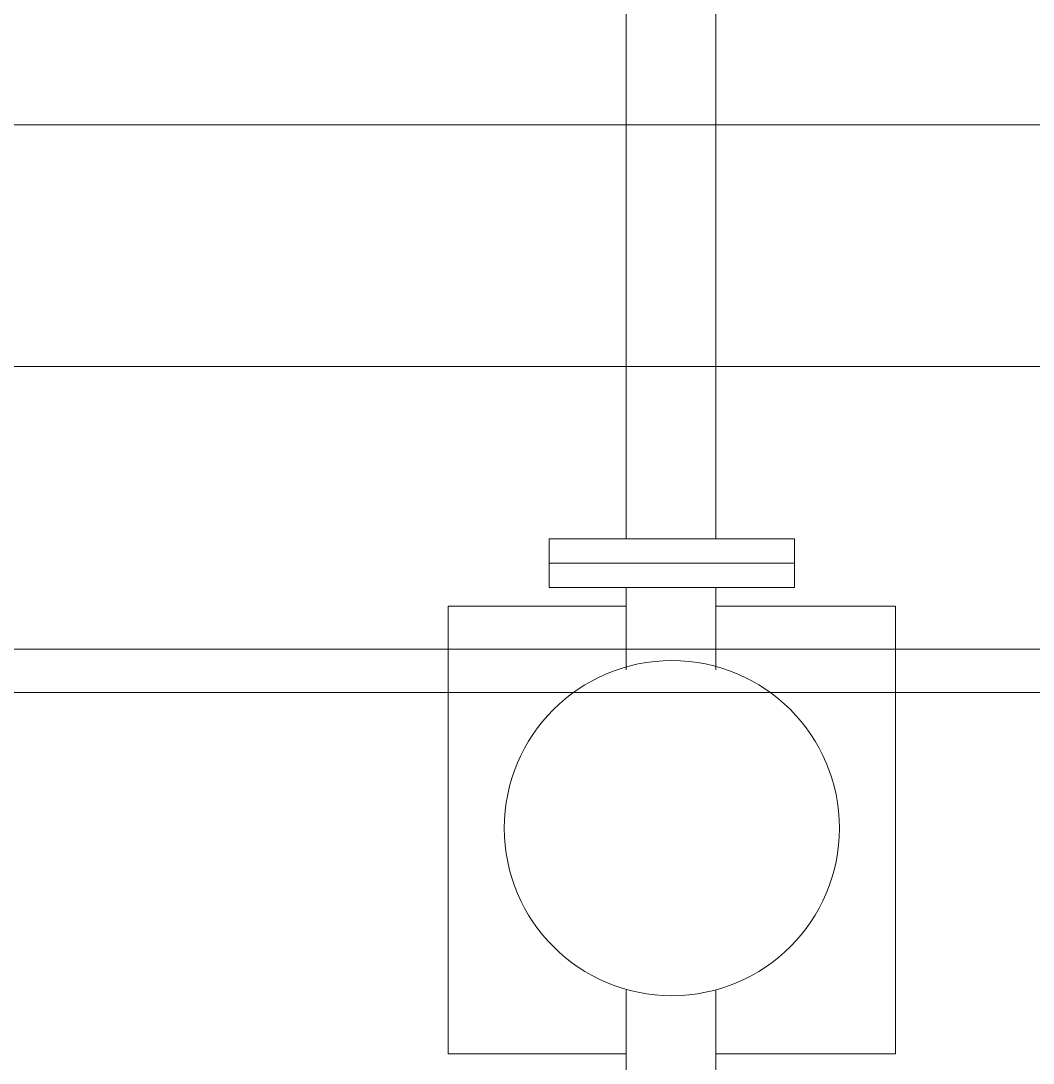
# Model space of a CAD drawing. Header units: millimetres. Extents: x 596 to 768, y 309 to 423.
# Drawn here: x 690.0531 to 690.5288, y 407.087 to 407.5768 of the extents above; entities that cross this region are included whole.
import ezdxf

# ---------------------------------------------------------------- set-up
doc = ezdxf.new("R2010")
doc.units = ezdxf.units.MM
doc.layers.add('1- 3', color=3, linetype='Continuous')

# ---------------------------------------------------------------- blocks, each defined once
blk = doc.blocks.new('CTOBOM')
at = {"color": 0, "lineweight": 20}
for p, q in [((5.82192, -0.61512), (5.82192, -1.76542)), ((5.84217, -1.76542), (5.84217, -0.61512)), ((5.80168, -0.95484), (5.80168, -0.87035)), ((5.80168, -0.87035), (6.01203, -0.87035)), ((6.01203, -0.87035), (6.01203, -0.95484)), ((5.77, -0.91787), (5.78144, -0.91787)), ((5.77, -1.03317), (5.77, -0.91787)), ((5.79288, -0.91787), (5.78144, -0.91787)), ((5.78144, -0.91787), (5.78144, -1.03317)), ((5.78144, -0.91787), (5.78144, -1.03317)), ((5.79288, -1.03317), (5.79288, -0.91787)), ((5.77, -0.95484), (5.12048, -0.95484)), ((5.77, -0.99708), (5.77, -0.95484)), ((5.83161, -0.95484), (5.79288, -0.95484)), ((5.79288, -0.95484), (5.79288, -0.99708)), ((5.9821, -0.95484), (6.02083, -0.95484)), ((5.12048, -0.99708), (5.77, -0.99708)), ((5.79288, -0.99708), (5.83161, -0.99708)), ((5.80168, -1.08069), (5.80168, -0.99708)), ((6.02083, -0.99708), (5.9821, -0.99708)), ((6.01203, -0.99708), (6.01203, -1.08069)), ((5.78144, -1.03317), (5.77, -1.03317)), ((5.78144, -1.03317), (5.79288, -1.03317)), ((6.01203, -1.08069), (5.80168, -1.08069))]:
    blk.add_line(p, q, dxfattribs=at)
for points in [[(5.57549, -1.67389), (5.57549, -0.56847)], [(5.68903, -1.67389), (5.68903, -0.56847)]]:
    blk.add_lwpolyline(points, dxfattribs=at)
blk.add_open_spline([(5.90598, -0.89675), (5.86247, -0.89675), (5.82721, -0.93202), (5.82721, -0.97552), (5.82721, -1.01902), (5.86247, -1.05429), (5.90598, -1.05429), (5.94948, -1.05429), (5.98475, -1.01902), (5.98475, -0.97552), (5.98475, -0.93202), (5.94948, -0.89675), (5.90598, -0.89675)], degree=3, knots=[0, 0, 0, 0, 1, 1, 1, 2, 2, 2, 3, 3, 3, 4, 4, 4, 4], dxfattribs=at)

msp = doc.modelspace()

# ---------------------------------------------------------------- block references
at = {"layer": '1- 3', "rotation": 270}
msp.add_blockref('CTOBOM', (691.33455, 413.10343), dxfattribs=at)

doc.saveas('drawing.dxf')
